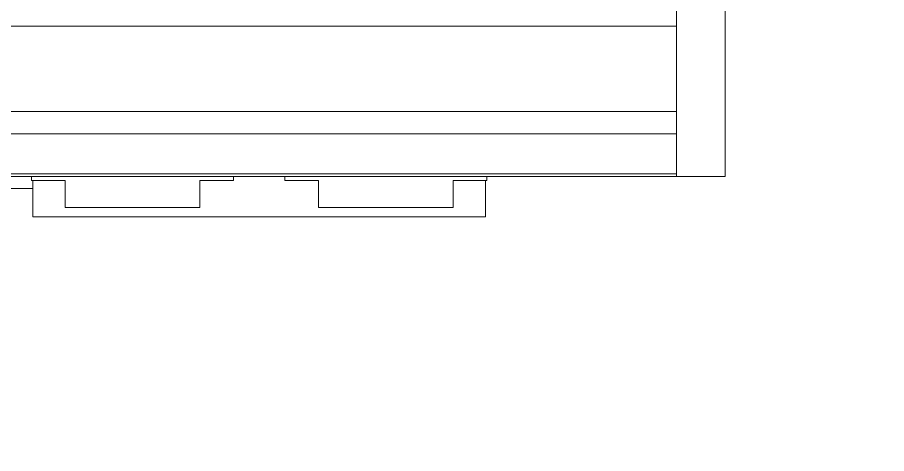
# Model space of a CAD drawing. Header units: millimetres. Extents: x 2509 to 128734, y 2492 to 91667.
# Drawn here: x 37294.5 to 37617.2, y 71837.5 to 71999.6 of the extents above; entities that cross this region are included whole.
import ezdxf

# ---------------------------------------------------------------- set-up
doc = ezdxf.new("R2010")
doc.units = ezdxf.units.MM
doc.layers.add('SSH_搬运系统', color=7, linetype='Continuous')

# ---------------------------------------------------------------- blocks, each defined once
blk = doc.blocks.new('SSH_机械臂')
at = {"layer": 'SSH_搬运系统', "lineweight": 15}
for p, q in [((1446.87, 2261.64, 0), (1446.87, 2601.64, 0)), ((1447.87, 2261.64, 0), (1447.87, 2601.64, 0)), ((1462.77, 2261.64, 0), (1462.77, 2601.64, 0)), ((1470.97, 2261.64, 0), (1470.97, 2559.64, 0)), ((1502.77, 2261.64, 0), (1502.77, 2559.64, 0)), ((1445.37, 2488.64, 0), (1445.37, 2501.14, 0)), ((1445.37, 2501.14, 0), (1446.87, 2501.14, 0)), ((1431.87, 2332.64, 0), (1431.87, 2500.64, 0)), ((1431.87, 2500.64, 0), (1445.37, 2500.64, 0)), ((1435.37, 2438.64, 0), (1435.37, 2488.64, 0)), ((1435.37, 2488.64, 0), (1445.37, 2488.64, 0)), ((1445.37, 2438.64, 0), (1435.37, 2438.64, 0)), ((1445.37, 2426.14, 0), (1445.37, 2438.64, 0)), ((1446.87, 2426.14, 0), (1445.37, 2426.14, 0)), ((1445.37, 2394.64, 0), (1445.37, 2407.14, 0)), ((1445.37, 2407.14, 0), (1446.87, 2407.14, 0)), ((1435.37, 2344.64, 0), (1435.37, 2394.64, 0)), ((1435.37, 2394.64, 0), (1445.37, 2394.64, 0)), ((1445.37, 2344.64, 0), (1435.37, 2344.64, 0)), ((1445.37, 2332.14, 0), (1445.37, 2344.64, 0)), ((1445.37, 2332.64, 0), (1431.87, 2332.64, 0)), ((1446.87, 2332.14, 0), (1445.37, 2332.14, 0)), ((1446.87, 2261.64, 0), (1446.87, 2243.64, 0)), ((1446.87, 2261.64, 0), (1746.87, 2261.64, 0)), ((1462.77, 2261.64, 0), (1447.87, 2261.64, 0)), ((1502.77, 2261.64, 0), (1470.97, 2261.64, 0)), ((1446.87, 2243.64, 0), (1746.87, 2243.64, 0))]:
    blk.add_line(p, q, dxfattribs=at)
for centre, radius, start, end in [((3603.35, 2684.14, 0), 2525, 148.24173, 188.19905), ((3603.35, 2684.15, 0), 2525, 188.19909, 258.29575), ((3603.35, 2684.14, 0), 2524, 188.20232, 254.52523)]:
    blk.add_arc(centre, radius, start, end, dxfattribs=at)
blk.add_open_spline([(1442.35, 2818.64, 0), (1442.35, 2500.64, 0)], degree=1, dxfattribs=at)

msp = doc.modelspace()

# ---------------------------------------------------------------- block references
at = {"layer": 'SSH_搬运系统', "rotation": 90}
msp.add_blockref('SSH_机械臂', (39800.878, 70493.639, 0), dxfattribs=at)

doc.saveas('drawing.dxf')
